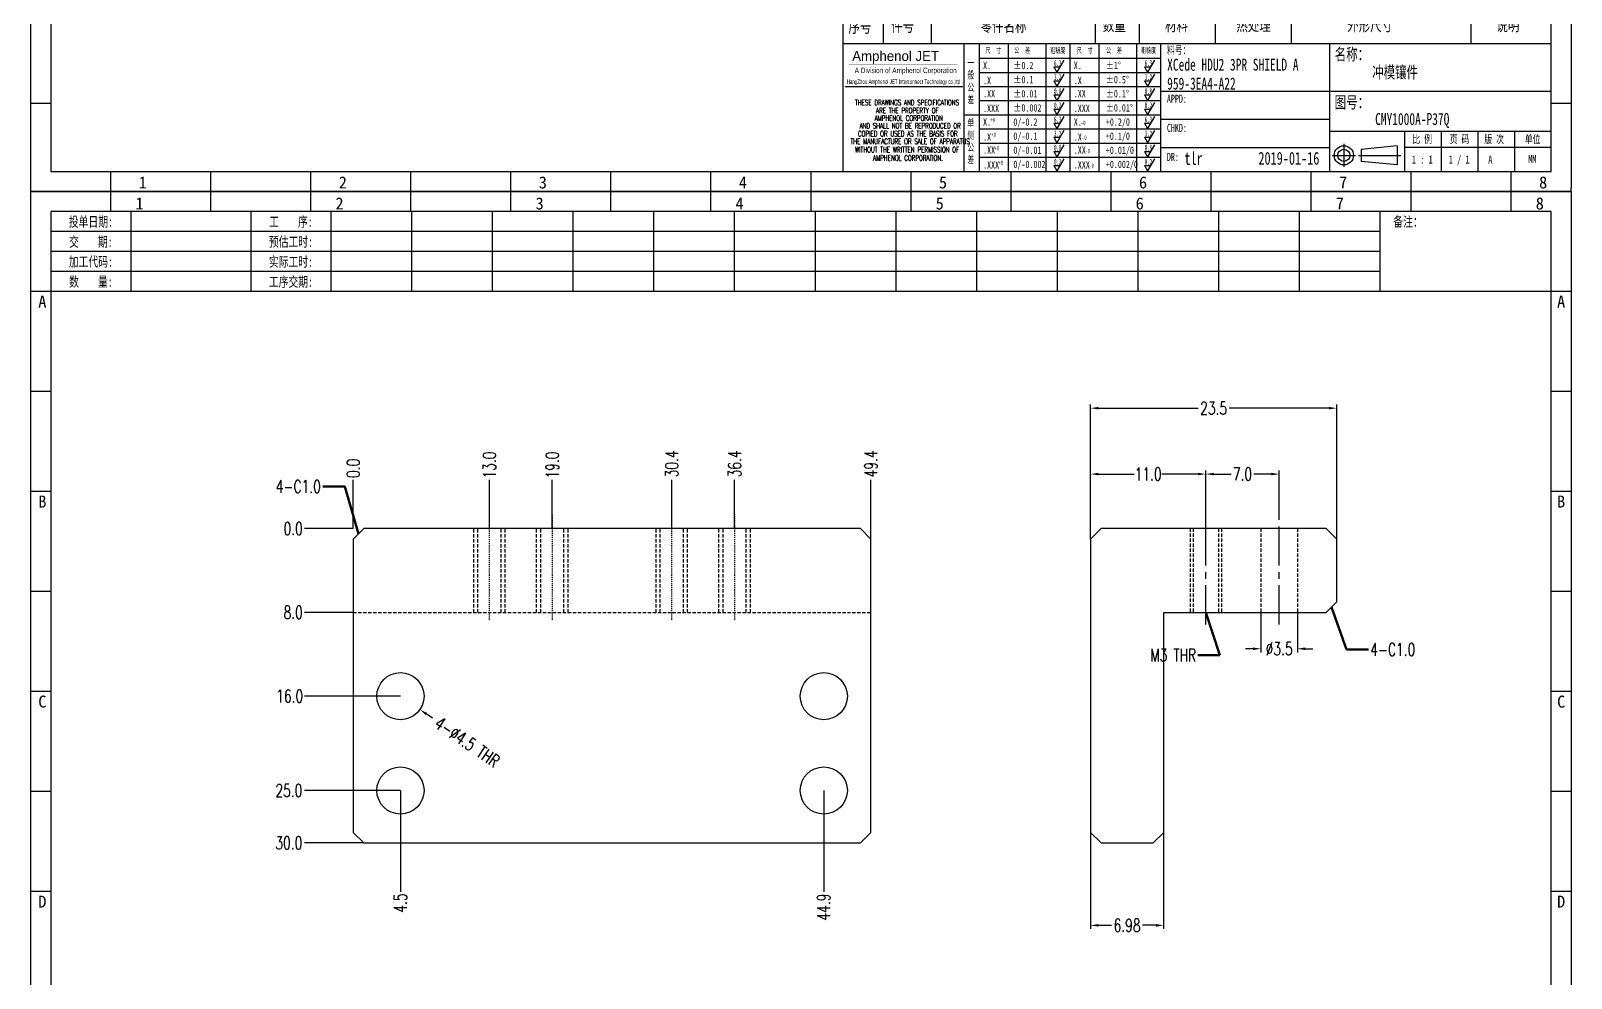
# Model space of a CAD drawing. Header units: millimetres. Extents: x -2852 to 5627, y -2271 to 1849.
# Drawn here: x -622.1 to -475.1, y -973.5 to -883.1 of the extents above; entities that cross this region are included whole.
import ezdxf
from ezdxf.enums import TextEntityAlignment as Align

# ---------------------------------------------------------------- set-up
doc = ezdxf.new("R2010")
doc.units = ezdxf.units.MM
doc.header["$PDSIZE"] = 3
doc.linetypes.add('CENTER2', pattern=[1.125, 0.75, -0.125, 0.125, -0.125])
doc.linetypes.add('DASHED2', pattern=[9.525, 6.35, -3.175])
for name, color, linetype in [('1', 7, 'Continuous'), ('11', 4, 'DASHED2'), ('41', 1, 'Continuous'), ('51', 1, 'CENTER2')]:
    doc.layers.add(name, color=color, linetype=linetype)
doc.styles.add('jet02', font='simplex.shx', dxfattribs={"width": 0.7})
doc.styles.get("Standard").update_dxf_attribs({"font": '仿宋_GB2312_0.ttf', "width": 0.7})
doc.styles.add('TEXTSTYLE_1', font='TRIUMB.TTF')
doc.styles.add('TEXTSTYLE_2', font='TRIUM.TTF')
doc.styles.add('tk', font='', dxfattribs={"width": 0.7})
doc.styles.add('tk 2', font='仿宋_GB2312_0.ttf', dxfattribs={"width": 0.65})
doc.styles.add('tk 4', font='simplex.shx', dxfattribs={"width": 0.65, "bigfont": 'bigfont.shx'})
doc.styles.get('tk').set_extended_font_data('NSimSun')
doc.dimstyles.new('jet02', dxfattribs={"dimtxt": 3.5, "dimasz": 2.1, "dimexe": 1, "dimexo": 0, "dimgap": 0.5, "dimtad": 0, "dimtoh": 1, "dimdec": 3, "dimzin": 9, "dimdsep": 46, "dimtxsty": 'jet02', "dimcen": 0, "dimclrt": 256, "dimazin": 2, "dimtfac": 1, "dimtdec": 3, "dimtofl": 0, "dimtmove": 0, "dimatfit": 1, "dimfxl": 0, "dimarcsym": 0})

# ---------------------------------------------------------------- blocks, each defined once
blk = doc.blocks.new('A3-N')
at = {"layer": '1', "color": 1}
for p, q in [((0, 0), (0, 296.73)), ((0, 296.73), (420, 296.73)), ((21.82, 291.27), (21.82, 296.73)), ((49.09, 291.27), (49.09, 296.73)), ((76.36, 291.27), (76.36, 296.73)), ((103.64, 291.27), (103.64, 296.73)), ((103.64, 291.27), (103.64, 296.73)), ((103.64, 291.27), (103.64, 296.73)), ((130.91, 291.27), (130.91, 296.73)), ((158.18, 291.27), (158.18, 296.73)), ((185.45, 291.27), (185.45, 296.73)), ((212.73, 291.27), (212.73, 296.73)), ((240, 291.27), (240, 296.73)), ((267.27, 291.27), (267.27, 296.73)), ((294.55, 291.27), (294.55, 296.73)), ((321.82, 291.27), (321.82, 296.73)), ((349.09, 291.27), (349.09, 296.73)), ((376.36, 291.27), (376.36, 296.73)), ((403.64, 291.27), (403.64, 296.73)), ((420, 296.73), (420, 1)), ((5.45, 269.45), (0, 269.45)), ((420, 269.45), (414.55, 269.45)), ((5.45, 242.18), (0, 242.18)), ((420, 242.18), (414.55, 242.18)), ((5.45, 214.91), (0, 214.91)), ((420, 214.91), (414.55, 214.91)), ((5.45, 187.64), (0, 187.64)), ((420, 187.64), (414.55, 187.64)), ((5.45, 160.36), (0, 160.36)), ((420, 160.36), (414.55, 160.36)), ((5.45, 133.09), (0, 133.09)), ((420, 133.09), (414.55, 133.09)), ((5.45, 105.82), (0, 105.82)), ((420, 105.82), (414.55, 105.82)), ((5.45, 78.55), (0, 78.55)), ((420, 78.55), (414.55, 78.55)), ((5.45, 51.27), (0, 51.27)), ((420, 51.27), (414.55, 51.27)), ((222.45, 49.09), (221.45, 49.09)), ((221.45, 49.09), (221.45, 40.36)), ((222.45, 49.09), (414.55, 49.09)), ((232.36, 49.09), (232.36, 40.36)), ((245.45, 49.09), (245.45, 40.36)), ((290.18, 49.09), (290.18, 40.36)), ((302.18, 49.09), (302.18, 40.36)), ((322.91, 49.09), (322.91, 40.36)), ((343.64, 49.09), (343.64, 40.36)), ((392.73, 40.36), (392.73, 49.09)), ((258.55, 40.36), (258.55, 5.44)), ((266.45, 40.36), (266.45, 5.44)), ((276.78, 40.36), (276.78, 5.45)), ((291.18, 40.36), (291.18, 5.45)), ((301.51, 40.37), (301.51, 5.46)), ((308.01, 40.36), (308.01, 5.45)), ((354.09, 40.36), (354.09, 5.45)), ((308.01, 32.39), (258.55, 32.39)), ((308.01, 28.54), (258.55, 28.54)), ((414.55, 27.27), (308.01, 27.27)), ((5.45, 24), (0, 24)), ((308.01, 24.69), (258.55, 24.69)), ((420, 24), (414.55, 24)), ((308.01, 16.99), (258.55, 16.99)), ((354.09, 19.63), (308.01, 19.63)), ((308.01, 13.14), (258.55, 13.14)), ((414.55, 16.36), (354.09, 16.36)), ((374.55, 16.36), (374.55, 5.45)), ((384.55, 16.36), (384.55, 5.45)), ((394.55, 16.36), (394.55, 5.45)), ((404.55, 16.36), (404.55, 5.45)), ((308.01, 9.29), (258.55, 9.29)), ((308.01, 11.99), (354.09, 11.99)), ((372.51, 12.49), (362.69, 11.5)), ((362.69, 11.5), (362.69, 8.23)), ((372.51, 12.49), (372.51, 7.25)), ((414.55, 12), (374.55, 12)), ((21.82, 0), (21.82, 5.45)), ((49.09, 0), (49.09, 5.45)), ((76.36, 0), (76.36, 5.45)), ((103.64, 0), (103.64, 5.45)), ((130.91, 0), (130.91, 5.45)), ((158.18, 0), (158.18, 5.45)), ((185.45, 0), (185.45, 5.45)), ((212.73, 0), (212.73, 5.45)), ((240, 0), (240, 5.45)), ((267.27, 0), (267.27, 5.45)), ((294.55, 0), (294.55, 5.45)), ((321.82, 0), (321.82, 5.45)), ((349.09, 0), (349.09, 5.45)), ((372.51, 7.25), (362.69, 8.23)), ((376.36, 0), (376.36, 5.45)), ((403.64, 0), (403.64, 5.45)), ((1, 0), (0, 0)), ((420, 0), (1, 0)), ((420, 0), (420, 1))]:
    blk.add_line(p, q, dxfattribs=at)
at = {"layer": '1'}
for p, q in [((414.55, 278.18), (414.55, 284.73)), ((221.45, 40.36), (221.45, 5.45)), ((221.45, 40.36), (414.55, 40.36)), ((221.45, 40.36), (414.55, 40.36)), ((254.41, 40.36), (254.41, 5.45)), ((283.28, 40.36), (283.28, 5.45)), ((308.01, 36.24), (258.55, 36.24)), ((222.08, 28.67), (254.12, 28.67)), ((308.01, 20.84), (254.41, 20.84))]:
    blk.add_line(p, q, dxfattribs=at)
at = {"layer": '1', "color": 1, "ltscale": 0.05}
for p, q in [((278.93, 34.04), (279.79, 32.56)), ((278.93, 34.04), (280.65, 34.04)), ((281.68, 35.84), (279.79, 32.56)), ((303.66, 34.05), (304.52, 32.56)), ((303.66, 34.05), (305.38, 34.05)), ((306.41, 35.84), (304.52, 32.56)), ((278.93, 30.19), (279.79, 28.71)), ((278.93, 30.19), (280.65, 30.19)), ((281.68, 31.99), (279.79, 28.71)), ((303.66, 30.2), (305.38, 30.2)), ((303.66, 30.2), (304.52, 28.71)), ((306.41, 31.99), (304.52, 28.71)), ((278.93, 26.34), (279.79, 24.86)), ((278.93, 26.34), (280.65, 26.34)), ((281.68, 28.14), (279.79, 24.86)), ((303.66, 26.35), (304.52, 24.86)), ((303.66, 26.35), (305.38, 26.35)), ((306.41, 28.14), (304.52, 24.86)), ((278.93, 22.49), (280.65, 22.49)), ((278.93, 22.49), (279.79, 21.01)), ((281.68, 24.29), (279.79, 21.01)), ((303.66, 22.5), (305.38, 22.5)), ((303.66, 22.5), (304.52, 21.01)), ((306.41, 24.29), (304.52, 21.01)), ((278.93, 18.66), (279.79, 17.17)), ((278.93, 18.66), (280.65, 18.66)), ((281.68, 20.45), (279.79, 17.17)), ((303.66, 18.66), (304.52, 17.18)), ((303.66, 18.66), (305.38, 18.66)), ((306.41, 20.46), (304.52, 17.18)), ((278.93, 14.81), (280.65, 14.81)), ((278.93, 14.81), (279.79, 13.32)), ((281.68, 16.6), (279.79, 13.32)), ((281.68, 12.75), (279.79, 9.47)), ((303.66, 14.81), (305.38, 14.81)), ((303.66, 14.81), (304.52, 13.33)), ((306.41, 16.61), (304.52, 13.33)), ((306.41, 12.76), (304.52, 9.48)), ((278.93, 10.96), (279.79, 9.47)), ((278.93, 10.96), (280.65, 10.96)), ((281.68, 8.9), (279.79, 5.62)), ((303.66, 10.96), (304.52, 9.48)), ((303.66, 10.96), (305.38, 10.96)), ((306.41, 8.91), (304.52, 5.63)), ((278.93, 7.11), (279.79, 5.62)), ((278.93, 7.11), (280.65, 7.11)), ((303.66, 7.11), (305.38, 7.11)), ((303.66, 7.11), (304.52, 5.63))]:
    blk.add_line(p, q, dxfattribs=at)
at = {"layer": '1', "color": 1, "ltscale": 0.1}
for p, q in [((358.01, 13.02), (358.01, 6.71)), ((354.86, 9.87), (361.17, 9.87)), ((362.03, 9.87), (373.54, 9.87))]:
    blk.add_line(p, q, dxfattribs=at)
at = {"layer": '1'}
blk.add_lwpolyline([(221.45, 5.45), (414.55, 5.45), (414.55, 291.27), (5.45, 291.27), (5.45, 5.45), (414.55, 5.45)], dxfattribs=at)
at = {"layer": '1', "color": 7, "linetype": 'Continuous', "const_width": 0.123}
blk.add_lwpolyline([(223.11, 34.74), (252.6, 34.76)], dxfattribs=at)
at = {"layer": '1', "color": 1}
for radius in [2.62, 1.64]:
    blk.add_circle((358.01, 9.87), radius, dxfattribs=at)
at = {"layer": '41'}
for p, q in [((27.27, 291.27), (27.27, 269.45)), ((60, 291.27), (60, 269.45)), ((81.82, 291.27), (81.82, 269.45)), ((103.82, 291.27), (103.82, 269.45)), ((125.82, 291.27), (125.82, 269.45)), ((147.82, 291.27), (147.82, 269.45)), ((169.82, 291.27), (169.82, 269.45)), ((191.82, 291.27), (191.82, 269.45)), ((213.82, 291.27), (213.82, 269.45)), ((235.82, 291.27), (235.82, 269.45)), ((257.82, 291.27), (257.82, 269.45)), ((279.82, 291.27), (279.82, 269.45)), ((301.82, 291.27), (301.82, 269.45)), ((323.82, 291.27), (323.82, 269.45)), ((345.82, 291.27), (345.82, 269.45)), ((367.82, 291.27), (367.82, 269.45)), ((367.82, 285.82), (5.45, 285.82)), ((367.82, 280.36), (5.45, 280.36)), ((367.82, 274.91), (5.45, 274.91)), ((414.55, 269.45), (5.45, 269.45))]:
    blk.add_line(p, q, dxfattribs=at)
at = {"layer": '1', "color": 1}
for s, p in [('1', (29.64, 295.11)), ('2', (84.18, 295.11)), ('3', (138.73, 295.11)), ('4', (193.27, 295.11)), ('5', (247.82, 295.11)), ('6', (302.36, 295.11)), ('7', (356.91, 295.11)), ('8', (411.45, 295.11)), ('1', (30.53, 4.11)), ('2', (85.08, 4.11)), ('3', (139.62, 4.11)), ('4', (194.17, 4.11)), ('5', (248.72, 4.11)), ('6', (303.26, 4.11)), ('7', (357.81, 4.11)), ('8', (412.35, 4.11))]:
    blk.add_text(s, height=3.27, dxfattribs=at).set_placement(p, align=Align.TOP_CENTER)
at = {"layer": '1', "style": 'tk', "width": 0.7}
for s, p in [('投单日期:', (16.36, 288.55)), ('工    序:', (70.91, 288.55)), ('备注：', (375.51, 288.55)), ('交    期:', (16.36, 283.09)), ('预估工时:', (70.91, 283.09)), ('加工代码:', (16.36, 277.64)), ('实际工时:', (70.91, 277.64)), ('数    量:', (16.36, 272.18)), ('工序交期:', (70.91, 272.18))]:
    blk.add_text(s, height=2.727, dxfattribs=at).set_placement(p, align=Align.MIDDLE)
at = {"layer": '1', "color": 1}
for s, p in [('A', (2.04, 268.36)), ('B', (2.04, 213.82)), ('C', (2.04, 159.27)), ('D', (2.04, 104.73)), ('E', (2.04, 50.18))]:
    blk.add_text(s, height=3.27, dxfattribs=at).set_placement(p, align=Align.TOP_LEFT)
for s, p in [('A', (418.37, 268.36)), ('B', (418.37, 213.82)), ('C', (418.37, 159.27)), ('D', (418.37, 104.73)), ('E', (418.37, 50.18))]:
    blk.add_text(s, height=3.27, dxfattribs=at).set_placement(p, align=Align.TOP_RIGHT)
at = {"layer": '1', "color": 1, "style": 'tk 2', "width": 0.7}
for s, height, p in [('序号', 3.273, (222.96, 43.34)), ('件号', 3.273, (234.62, 43.61)), ('零件名称', 3.273, (258.97, 43.61)), ('数量', 3.273, (292.3, 43.78)), ('材料', 3.273, (309.27, 43.78)), ('热处理', 3.273, (328.71, 43.78)), ('外形尺寸', 3.273, (358.94, 43.78)), ('说明', 3.273, (399.61, 43.78)), ('料号：', 2.182, (309.77, 37.46)), ('名称：', 3.273, (355.52, 35.79)), ('图号：', 3.273, (355.52, 22.7)), ('比 例', 2.182, (376.69, 13.18)), ('页 码', 2.182, (386.85, 13.18)), ('版 次', 2.182, (396.31, 13.18)), ('单位', 2.182, (407.35, 13.18))]:
    blk.add_text(s, height=height, dxfattribs=at).set_placement(p)
at = {"layer": '1', "color": 7, "linetype": 'Continuous', "style": 'TEXTSTYLE_1'}
blk.add_text('Amphenol JET', height=2.7, dxfattribs=at).set_placement((223.96, 35.61))
at = {"layer": '1', "color": 7, "linetype": 'Continuous'}
for s, height, style, width, p in [('A Division of Amphenol Corporation', 1.5, 'TEXTSTYLE_2', 0.7, (224.64, 32.29)), ('HangZhou Amphenol JET Interconnect Technology co.,ltd ', 1.2, 'TEXTSTYLE_2', 0.6, (222.47, 29.36)), ('THESE DRAWINGS AND SPECIFICATIONS', 1.5, 'tk 4', 0.6, (224.73, 23.52)), ('ARE THE PROPERTY OF', 1.5, 'tk 4', 0.6, (230.45, 21.35)), ('AND SHALL NOT BE REPRODUCED OR', 1.5, 'tk 4', 0.6, (225.95, 17.17)), ('AMPHENOL CORPORATION', 1.5, 'tk 4', 0.6, (230.04, 19.27)), ('THE MANUFACTURE OR SALE OF APPARATUS', 1.5, 'tk 4', 0.6, (223.5, 12.92)), ('COPIED OR USED AS THE BASIS FOR', 1.5, 'tk 4', 0.6, (225.54, 15.02)), ('WITHOUT THE WRITTEN PERMISSION OF', 1.5, 'tk 4', 0.6, (224.73, 10.67)), ('AMPHENOL CORPORATION.', 1.5, 'tk 4', 0.6, (229.63, 8.4))]:
    blk.add_text(s, height=height, dxfattribs=dict(at, style=style, width=width)).set_placement(p)
at = {"layer": '1', "color": 1, "style": 'tk 2', "width": 0.7}
for s, p in [('X.', (259.64, 34.37)), ('%%P0.2', (267.9, 34.37)), ('X.', (284.37, 34.37)), ('%%P1%%D', (293.12, 34.37)), ('.X', (259.64, 30.28)), ('%%P0.1', (267.9, 30.52)), ('.X', (284.37, 30.28)), ('%%P0.5%%D', (293.12, 30.52)), ('.XX', (259.64, 26.71)), ('%%P0.01', (267.9, 26.67)), ('.XX', (284.37, 26.71)), ('%%P0.1%%D', (293.12, 26.67)), ('.XXX', (259.64, 22.68)), ('%%P0.002', (267.9, 22.82)), ('.XXX', (284.37, 22.68)), ('%%P0.01%%D', (293.12, 22.82)), ('X.', (259.64, 18.97)), ('0/-0.2', (267.9, 18.97)), ('X.', (284.37, 18.97)), ('+0.2/0', (293.12, 18.97)), ('.X', (259.64, 14.88)), ('0/-0.1', (267.9, 15.12)), ('.X', (284.37, 14.88)), ('+0.1/0', (293.12, 15.12)), ('.XX', (259.64, 11.31)), ('0/-0.01', (267.9, 11.27)), ('0/-0.002', (267.9, 7.42)), ('.XX', (284.37, 11.31)), ('+0.01/0', (293.12, 11.27)), ('+0.002/0', (293.12, 7.42)), ('.XXX', (259.64, 7.28)), ('.XXX', (284.37, 7.28))]:
    blk.add_text(s, height=2, dxfattribs=at).set_placement(p, align=Align.MIDDLE_LEFT)
at = {"layer": '1', "color": 1, "ltscale": 0.05, "style": 'tk 2', "width": 0.5}
for s, p in [('6.3', (279.01, 34.26)), ('6.3', (303.74, 34.27)), ('3.2', (279.01, 30.41)), ('3.2', (303.74, 30.42)), ('0.8', (279.01, 26.56)), ('0.8', (303.74, 26.57)), ('0.2', (279.01, 22.71)), ('0.2', (303.74, 22.72)), ('6.3', (279.01, 18.87)), ('6.3', (303.74, 18.88)), ('3.2', (279.01, 15.02)), ('0.8', (279.01, 11.17)), ('3.2', (303.74, 15.03)), ('0.8', (303.74, 11.18)), ('0.2', (279.01, 7.32)), ('0.2', (303.74, 7.33))]:
    blk.add_text(s, height=1.6, dxfattribs=at).set_placement(p)
at = {"layer": '1', "style": 'tk 2', "width": 0.7}
for s, p in [('APPD:', (309.77, 24.21)), ('CHKD:', (309.77, 16.27)), ('DR:', (309.77, 8.35))]:
    blk.add_text(s, height=2.182, dxfattribs=at).set_placement(p)
at = {"layer": '1', "color": 7, "style": 'tk 2', "width": 0.7}
blk.add_text('MM', height=2.182, dxfattribs=at).set_placement((408.31, 7.75))
at = {"layer": '1', "color": 1, "ltscale": 0.05, "char_height": 1.5, "width": 6.3627, "attachment_point": 1, "style": 'tk 2'}
for s, insert in [('尺  寸', (260.31, 39.25)), ('公  差', (268.17, 39.25)), ('粗糙度', (277.98, 39.25)), ('尺  寸', (285.2, 39.25)), ('公  差', (293.18, 39.25)), ('粗糙度', (302.71, 39.26))]:
    blk.add_mtext(s, dxfattribs=dict(at, insert=insert))
at = {"layer": '1', "ltscale": 0.05, "char_height": 2, "width": 2.5195, "attachment_point": 1, "style": 'tk 2'}
for s, insert in [('一般公差', (255.39, 36.11)), ('单侧公差', (255.39, 19.71))]:
    blk.add_mtext(s, dxfattribs=dict(at, insert=insert))
at = {"layer": '1', "color": 1, "ltscale": 0.05, "char_height": 1.2, "width": 5.1396, "attachment_point": 1, "line_spacing_factor": 0.8, "style": 'tk 2'}
for s, insert in [('+0', (261.58, 20.13)), ('-0', (286.31, 19.33)), ('+0', (261.88, 16.09)), ('-0', (286.61, 15.29)), ('+0', (262.79, 12.45)), ('+0', (263.87, 8.44)), ('-0', (287.51, 11.65)), ('-0', (288.59, 7.64))]:
    blk.add_mtext(s, dxfattribs=dict(at, insert=insert))
at = {"layer": '1', "style": 'tk 2', "width": 0.7}
for tag, p in [('PATR-NO1', (309.84, 32.96)), ('TITLE', (365.74, 30.9)), ('PATR-NO2', (309.84, 27.81)), ('DWG-NO:', (366.54, 18.14))]:
    blk.add_attdef(tag, p, '', height=3.27, dxfattribs=at)
at = {"layer": '1', "color": 1, "style": 'tk 2', "width": 0.7}
for tag, p in [('DRAW', (314.55, 7.27)), ('DATE', (334.72, 7.32))]:
    blk.add_attdef(tag, p, '', height=3.49, dxfattribs=at)
at = {"layer": '1', "style": 'tk 2', "width": 0.7}
for tag, p in [('SCALE', (376.55, 8.73)), ('SHEET', (386.6, 8.72)), ('REV', (397.38, 8.73))]:
    blk.add_attdef(tag, text='', height=2.18, dxfattribs=at).set_placement(p, align=Align.MIDDLE_LEFT)
blk = doc.blocks.new('*D2964')
at = {"layer": '41', "ltscale": 0.05}
blk.add_line((323.84, -3383), (319.18, -3383), dxfattribs=at)
at = {"layer": 'Defpoints', "color": 0, "ltscale": 0.05}
for p in [(319.18, -3383), (323.84, -3383), (323.84, -3383)]:
    blk.add_point(p, dxfattribs=at)
at = {"layer": '41', "ltscale": 0.05, "insert": (318.11, -3383), "char_height": 1.225, "attachment_point": 5, "style": 'jet02'}
blk.add_mtext('0.0', dxfattribs=at)
blk = doc.blocks.new('*D2965')
at = {"layer": '41', "ltscale": 0.05}
blk.add_line((324.84, -3413), (319.18, -3413), dxfattribs=at)
at = {"layer": 'Defpoints', "color": 0, "ltscale": 0.05}
for p in [(323.84, -3383), (319.18, -3413), (324.84, -3413)]:
    blk.add_point(p, dxfattribs=at)
at = {"layer": '41', "ltscale": 0.05, "insert": (317.7, -3413), "char_height": 1.225, "attachment_point": 5, "style": 'jet02'}
blk.add_mtext('30.0', dxfattribs=at)
blk = doc.blocks.new('*D2966')
at = {"layer": '41', "ltscale": 0.05}
blk.add_line((328.34, -3408), (319.18, -3408), dxfattribs=at)
at = {"layer": 'Defpoints', "color": 0, "ltscale": 0.05}
for p in [(323.84, -3383), (319.18, -3408), (328.34, -3408)]:
    blk.add_point(p, dxfattribs=at)
at = {"layer": '41', "ltscale": 0.05, "insert": (317.7, -3408), "char_height": 1.225, "attachment_point": 5, "style": 'jet02'}
blk.add_mtext('25.0', dxfattribs=at)
blk = doc.blocks.new('*D2967')
at = {"layer": '41', "ltscale": 0.05}
blk.add_line((328.34, -3399), (319.18, -3399), dxfattribs=at)
at = {"layer": 'Defpoints', "color": 0, "ltscale": 0.05}
for p in [(323.84, -3383), (319.18, -3399), (328.34, -3399)]:
    blk.add_point(p, dxfattribs=at)
at = {"layer": '41', "ltscale": 0.05, "insert": (317.78, -3399), "char_height": 1.225, "attachment_point": 5, "style": 'jet02'}
blk.add_mtext('16.0', dxfattribs=at)
blk = doc.blocks.new('*D2968')
at = {"layer": '41', "ltscale": 0.05}
blk.add_line((323.84, -3391), (319.18, -3391), dxfattribs=at)
at = {"layer": 'Defpoints', "color": 0, "ltscale": 0.05}
for p in [(323.84, -3383), (319.18, -3391), (323.84, -3391)]:
    blk.add_point(p, dxfattribs=at)
at = {"layer": '41', "ltscale": 0.05, "insert": (318.11, -3391), "char_height": 1.225, "attachment_point": 5, "style": 'jet02'}
blk.add_mtext('8.0', dxfattribs=at)
blk = doc.blocks.new('*D2969')
at = {"layer": '41', "ltscale": 0.05}
blk.add_line((323.84, -3383), (323.84, -3378.34), dxfattribs=at)
at = {"layer": 'Defpoints', "color": 0, "ltscale": 0.05}
for p in [(323.84, -3378.34), (323.84, -3383), (323.84, -3383)]:
    blk.add_point(p, dxfattribs=at)
at = {"layer": '41', "ltscale": 0.05, "insert": (323.84, -3377.26), "char_height": 1.225, "attachment_point": 5, "rotation": 90, "style": 'jet02'}
blk.add_mtext('0.0', dxfattribs=at)
blk = doc.blocks.new('*D2970')
at = {"layer": '41', "ltscale": 0.05}
blk.add_line((373.24, -3384), (373.24, -3378.34), dxfattribs=at)
at = {"layer": 'Defpoints', "color": 0, "ltscale": 0.05}
for p in [(373.24, -3378.34), (323.84, -3383), (373.24, -3384)]:
    blk.add_point(p, dxfattribs=at)
at = {"layer": '41', "ltscale": 0.05, "insert": (373.24, -3376.83), "char_height": 1.225, "attachment_point": 5, "rotation": 90, "style": 'jet02'}
blk.add_mtext('49.4', dxfattribs=at)
blk = doc.blocks.new('*D2971')
at = {"layer": '41', "ltscale": 0.05}
blk.add_line((328.34, -3408), (328.34, -3417.66), dxfattribs=at)
at = {"layer": 'Defpoints', "color": 0, "ltscale": 0.05}
for p in [(323.84, -3383), (328.34, -3408), (328.34, -3417.66)]:
    blk.add_point(p, dxfattribs=at)
at = {"layer": '41', "ltscale": 0.05, "insert": (328.34, -3418.74), "char_height": 1.225, "attachment_point": 5, "rotation": 90, "style": 'jet02'}
blk.add_mtext('4.5', dxfattribs=at)
blk = doc.blocks.new('*D2972')
at = {"layer": '41', "ltscale": 0.05}
blk.add_line((368.74, -3408), (368.74, -3417.66), dxfattribs=at)
at = {"layer": 'Defpoints', "color": 0, "ltscale": 0.05}
for p in [(323.84, -3383), (368.74, -3408), (368.74, -3417.66)]:
    blk.add_point(p, dxfattribs=at)
at = {"layer": '41', "ltscale": 0.05, "insert": (368.74, -3419.13), "char_height": 1.225, "attachment_point": 5, "rotation": 90, "style": 'jet02'}
blk.add_mtext('44.9', dxfattribs=at)
blk = doc.blocks.new('*D2973')
at = {"layer": '41', "ltscale": 0.05}
blk.add_line((331.41, -3401.11), (330.81, -3400.69), dxfattribs=at)
blk.add_solid([(330.87, -3400.59), (330.74, -3400.79), (330.2, -3400.27)], dxfattribs=at)
at = {"layer": 'Defpoints', "color": 0, "ltscale": 0.05}
for p in [(326.49, -3397.73), (330.2, -3400.27)]:
    blk.add_point(p, dxfattribs=at)
at = {"layer": '41', "ltscale": 0.05, "insert": (334.72, -3403.38), "char_height": 1.225, "attachment_point": 5, "rotation": 325.5394, "style": 'jet02'}
blk.add_mtext('4-∅4.5{\\C1; THR}', dxfattribs=at)
blk = doc.blocks.new('*D2974')
at = {"layer": '41', "ltscale": 0.05}
blk.add_line((336.84, -3383), (336.84, -3378.34), dxfattribs=at)
at = {"layer": 'Defpoints', "color": 0, "ltscale": 0.05}
for p in [(336.84, -3378.34), (323.84, -3383), (336.84, -3383)]:
    blk.add_point(p, dxfattribs=at)
at = {"layer": '41', "ltscale": 0.05, "insert": (336.84, -3376.94), "char_height": 1.225, "attachment_point": 5, "rotation": 90, "style": 'jet02'}
blk.add_mtext('13.0', dxfattribs=at)
blk = doc.blocks.new('*D2975')
at = {"layer": '41', "ltscale": 0.05}
blk.add_line((342.84, -3383), (342.84, -3378.34), dxfattribs=at)
at = {"layer": 'Defpoints', "color": 0, "ltscale": 0.05}
for p in [(342.84, -3378.34), (323.84, -3383), (342.84, -3383)]:
    blk.add_point(p, dxfattribs=at)
at = {"layer": '41', "ltscale": 0.05, "insert": (342.84, -3376.94), "char_height": 1.225, "attachment_point": 5, "rotation": 90, "style": 'jet02'}
blk.add_mtext('19.0', dxfattribs=at)
blk = doc.blocks.new('*D2976')
at = {"layer": '41', "ltscale": 0.05}
blk.add_line((354.24, -3383), (354.24, -3378.34), dxfattribs=at)
at = {"layer": 'Defpoints', "color": 0, "ltscale": 0.05}
for p in [(354.24, -3378.34), (323.84, -3383), (354.24, -3383)]:
    blk.add_point(p, dxfattribs=at)
at = {"layer": '41', "ltscale": 0.05, "insert": (354.24, -3376.83), "char_height": 1.225, "attachment_point": 5, "rotation": 90, "style": 'jet02'}
blk.add_mtext('30.4', dxfattribs=at)
blk = doc.blocks.new('*D2977')
at = {"layer": '41', "ltscale": 0.05}
blk.add_line((360.24, -3383), (360.24, -3378.34), dxfattribs=at)
at = {"layer": 'Defpoints', "color": 0, "ltscale": 0.05}
for p in [(360.24, -3378.34), (323.84, -3383), (360.24, -3383)]:
    blk.add_point(p, dxfattribs=at)
at = {"layer": '41', "ltscale": 0.05, "insert": (360.24, -3376.83), "char_height": 1.225, "attachment_point": 5, "rotation": 90, "style": 'jet02'}
blk.add_mtext('36.4', dxfattribs=at)
blk = doc.blocks.new('*D2978')
at = {"layer": '41', "ltscale": 0.05}
for p, q in [((394.2, -3384), (394.2, -3371.16)), ((394.94, -3371.51), (404.47, -3371.51)), ((416.97, -3371.51), (407.43, -3371.51)), ((417.7, -3384), (417.7, -3371.16))]:
    blk.add_line(p, q, dxfattribs=at)
for points in [[(394.94, -3371.39), (394.94, -3371.63), (394.2, -3371.51)], [(416.97, -3371.39), (416.97, -3371.63), (417.7, -3371.51)]]:
    blk.add_solid(points, dxfattribs=at)
at = {"layer": 'Defpoints', "color": 0, "ltscale": 0.05}
for p in [(417.7, -3371.51), (394.2, -3384), (417.7, -3384)]:
    blk.add_point(p, dxfattribs=at)
at = {"layer": '41', "ltscale": 0.05, "insert": (405.95, -3371.51), "char_height": 1.225, "attachment_point": 5, "style": 'jet02'}
blk.add_mtext('23.5', dxfattribs=at)
blk = doc.blocks.new('*D2979')
at = {"layer": '41', "ltscale": 0.05}
for p, q in [((394.2, -3384), (394.2, -3377.45)), ((394.94, -3377.8), (398.38, -3377.8)), ((404.47, -3377.8), (401.02, -3377.8)), ((405.2, -3383), (405.2, -3377.45))]:
    blk.add_line(p, q, dxfattribs=at)
for points in [[(394.94, -3377.68), (394.94, -3377.92), (394.2, -3377.8)], [(404.47, -3377.68), (404.47, -3377.92), (405.2, -3377.8)]]:
    blk.add_solid(points, dxfattribs=at)
at = {"layer": 'Defpoints', "color": 0, "ltscale": 0.05}
for p in [(394.2, -3377.8), (405.2, -3383), (394.2, -3384)]:
    blk.add_point(p, dxfattribs=at)
at = {"layer": '41', "ltscale": 0.05, "insert": (399.7, -3377.8), "char_height": 1.225, "attachment_point": 5, "style": 'jet02'}
blk.add_mtext('11.0', dxfattribs=at)
blk = doc.blocks.new('*D2980')
at = {"layer": '41', "ltscale": 0.05}
for p, q in [((405.2, -3383), (405.2, -3377.45)), ((405.94, -3377.8), (407.63, -3377.8)), ((411.47, -3377.8), (409.77, -3377.8)), ((412.2, -3381.63), (412.2, -3377.45))]:
    blk.add_line(p, q, dxfattribs=at)
for points in [[(405.94, -3377.68), (405.94, -3377.92), (405.2, -3377.8)], [(411.47, -3377.68), (411.47, -3377.92), (412.2, -3377.8)]]:
    blk.add_solid(points, dxfattribs=at)
at = {"layer": 'Defpoints', "color": 0, "ltscale": 0.05}
for p in [(412.2, -3377.8), (412.2, -3381.63), (405.2, -3383)]:
    blk.add_point(p, dxfattribs=at)
at = {"layer": '41', "ltscale": 0.05, "insert": (408.7, -3377.8), "char_height": 1.225, "attachment_point": 5, "style": 'jet02'}
blk.add_mtext('7.0', dxfattribs=at)
blk = doc.blocks.new('*D2981')
at = {"layer": '41', "ltscale": 0.05}
for p, q in [((394.2, -3412), (394.2, -3421.22)), ((401.18, -3412), (401.18, -3421.22)), ((394.94, -3420.87), (396.21, -3420.87)), ((400.45, -3420.87), (399.17, -3420.87))]:
    blk.add_line(p, q, dxfattribs=at)
for points in [[(394.94, -3420.75), (394.94, -3421), (394.2, -3420.87)], [(400.45, -3420.75), (400.45, -3421), (401.18, -3420.87)]]:
    blk.add_solid(points, dxfattribs=at)
at = {"layer": 'Defpoints', "color": 0, "ltscale": 0.05}
for p in [(394.2, -3412), (401.18, -3412), (394.2, -3420.87)]:
    blk.add_point(p, dxfattribs=at)
at = {"layer": '41', "ltscale": 0.05, "insert": (397.69, -3420.87), "char_height": 1.225, "attachment_point": 5, "style": 'jet02'}
blk.add_mtext('6.98', dxfattribs=at)
blk = doc.blocks.new('*D2982')
at = {"layer": '41', "ltscale": 0.05}
for p, q in [((410.45, -3391), (410.45, -3394.82)), ((413.95, -3391), (413.95, -3394.82)), ((409.72, -3394.47), (408.98, -3394.47)), ((414.69, -3394.47), (415.42, -3394.47))]:
    blk.add_line(p, q, dxfattribs=at)
for points in [[(409.72, -3394.35), (409.72, -3394.6), (410.45, -3394.47)], [(414.69, -3394.35), (414.69, -3394.6), (413.95, -3394.47)]]:
    blk.add_solid(points, dxfattribs=at)
at = {"layer": 'Defpoints', "color": 0, "ltscale": 0.05}
for p in [(410.45, -3391), (413.95, -3391), (413.95, -3394.47)]:
    blk.add_point(p, dxfattribs=at)
at = {"layer": '41', "ltscale": 0.05, "insert": (412.2, -3394.47), "char_height": 1.225, "attachment_point": 5, "style": 'jet02'}
blk.add_mtext('%%c3.5', dxfattribs=at)

msp = doc.modelspace()

# ---------------------------------------------------------------- linework, layer by layer
at = {"layer": '1', "ltscale": 0.05}
for points in [[(-590.3637, -930.5709), (-591.3637, -931.5709), (-591.3637, -959.5709), (-590.3637, -960.5709), (-542.9637, -960.5709), (-541.9637, -959.5709), (-541.9637, -931.5709), (-542.9637, -930.5709)], [(-497.5061, -937.5709), (-497.5061, -931.5709), (-498.5061, -930.5709), (-520.0061, -930.5709), (-521.0061, -931.5709), (-521.0061, -959.5709), (-520.0061, -960.5709), (-515.0261, -960.5709), (-514.0261, -959.5709), (-514.0261, -938.5709), (-498.5061, -938.5709)]]:
    msp.add_lwpolyline(points, close=True, dxfattribs=at)
for centre in [(-586.8637, -946.5709), (-546.4637, -946.5709), (-586.8637, -955.5709), (-546.4637, -955.5709)]:
    msp.add_circle(centre, 2.25, dxfattribs=at)
at = {"layer": '11', "color": 3, "ltscale": 0.05}
for p, q in [((-579.8637, -938.5709), (-579.8637, -930.5709)), ((-576.8637, -938.5709), (-576.8637, -930.5709)), ((-573.8637, -938.5709), (-573.8637, -930.5709)), ((-570.8637, -938.5709), (-570.8637, -930.5709)), ((-562.4637, -938.5709), (-562.4637, -930.5709)), ((-559.4637, -938.5709), (-559.4637, -930.5709)), ((-556.4637, -938.5709), (-556.4637, -930.5709)), ((-553.4637, -938.5709), (-553.4637, -930.5709))]:
    msp.add_line(p, q, dxfattribs=at)
at = {"layer": '11', "ltscale": 0.05}
for p, q in [((-579.4637, -938.5709), (-579.4637, -930.5709)), ((-577.2637, -938.5709), (-577.2637, -930.5709)), ((-573.4637, -938.5709), (-573.4637, -930.5709)), ((-571.2637, -938.5709), (-571.2637, -930.5709)), ((-562.0637, -938.5709), (-562.0637, -930.5709)), ((-559.8637, -938.5709), (-559.8637, -930.5709)), ((-556.0637, -938.5709), (-556.0637, -930.5709)), ((-553.8637, -938.5709), (-553.8637, -930.5709)), ((-591.3637, -938.5709), (-541.9637, -938.5709))]:
    msp.add_line(p, q, dxfattribs=at)
for points in [[(-511.5061, -930.5709), (-511.5061, -938.5709)], [(-511.2061, -930.5709), (-511.2061, -938.5709)], [(-508.8061, -930.5709), (-508.8061, -938.5709)], [(-508.5061, -930.5709), (-508.5061, -938.5709)], [(-504.7561, -930.5709), (-504.7561, -938.5709)], [(-501.2561, -930.5709), (-501.2561, -938.5709)]]:
    msp.add_lwpolyline(points, dxfattribs=at)
at = {"layer": '51', "ltscale": 0.05}
for p, q in [((-578.3637, -939.2709), (-578.3637, -929.2353)), ((-572.3637, -939.2709), (-572.3637, -929.2353)), ((-560.9637, -939.2709), (-560.9637, -929.2353)), ((-554.9637, -939.2709), (-554.9637, -929.2353))]:
    msp.add_line(p, q, dxfattribs=at)
at = {"layer": '51', "ltscale": 5}
for points in [[(-510.0061, -939.7339), (-510.0061, -929.1985)], [(-503.0061, -939.7339), (-503.0061, -929.1985)]]:
    msp.add_lwpolyline(points, dxfattribs=at)

# ---------------------------------------------------------------- block references
at = {"layer": '1', "ltscale": 0.05, "xscale": 0.3500000000000227, "yscale": 0.3500000000000227, "zscale": 0.3500000000000227}
for p, values in [((-622.1366, -898.4035), {'DWG-NO:': 'CMY1000A-P37Q', 'TITLE': '冲模镶件', 'REV': 'A', 'SHEET': '1 / 1', 'DRAW': 'tlr', 'DATE': '2019-01-16', 'PATR-NO1': 'XCede HDU2 3PR SHIELD A', 'PATR-NO2': '959-3EA4-A22', 'SCALE': '1 : 1'}), ((-622.1366, -1002.2581), {'DWG-NO:': 'CMY1000A-P37R', 'TITLE': '冲模镶件', 'REV': 'A', 'SHEET': '1 / 1', 'DRAW': 'tlr', 'DATE': '2019-01-16', 'PATR-NO1': 'XCede HDU2 3PR SHIELD A', 'PATR-NO2': '959-3EA4-A22', 'SCALE': '1 : 1'})]:
    msp.add_blockref('A3-N', p, dxfattribs=at).add_auto_attribs(values)

# ---------------------------------------------------------------- texts
at = {"layer": '41', "ltscale": 0.05, "char_height": 1.225, "style": 'jet02'}
for s, insert, attachment_point in [('4-C1.0', (-594.4587, -926.5557), 6), ('M3 THR', (-510.9294, -942.6519), 6), ('4-C1.0', (-494.3172, -942.115), 4)]:
    msp.add_mtext(s, dxfattribs=dict(at, insert=insert, attachment_point=attachment_point))

# ---------------------------------------------------------------- dimensions: what is measured, and where the dimension line sits
at = {"layer": '41', "ltscale": 0.05}
for base, p1, p2, override, picture, middle in [((-497.5061, -919.0806), (-521.0061, -931.5709), (-497.5061, -931.5709), {"dimscale": 0.35, "dimtoh": 0, "dimdec": 1, "dimzin": 1, "dimclrd": 256, "dimclre": 256, "dimadec": 1, "dimazin": 0, "dimatfit": 3, "dimlwd": 65535, "dimlwe": 65535}, '*D2978', (-509.2561, -919.0806)), ((-521.0061, -925.3693), (-510.0061, -930.5709), (-521.0061, -931.5709), {"dimscale": 0.35, "dimtoh": 0, "dimdec": 1, "dimzin": 1, "dimclrd": 256, "dimclre": 256, "dimadec": 1, "dimazin": 0, "dimatfit": 3, "dimlwd": 65535, "dimlwe": 65535}, '*D2979', (-515.5061, -925.3693)), ((-503.0061, -925.3693), (-510.0061, -930.5709), (-503.0061, -929.1985), {"dimscale": 0.35, "dimtoh": 0, "dimdec": 1, "dimzin": 1, "dimclrd": 256, "dimclre": 256, "dimadec": 1, "dimazin": 0, "dimatfit": 3, "dimlwd": 65535, "dimlwe": 65535}, '*D2980', (-506.5061, -925.3693)), ((-521.0061, -968.4427), (-514.0261, -959.5709), (-521.0061, -959.5709), {"dimscale": 0.35, "dimtoh": 0, "dimdec": 2, "dimzin": 1, "dimclrd": 256, "dimclre": 256, "dimazin": 0, "dimatfit": 3, "dimlwd": 65535, "dimlwe": 65535}, '*D2981', (-517.5161, -968.4427))]:
    dim = msp.add_linear_dim(base=base, p1=p1, p2=p2, dimstyle='jet02', override=override, dxfattribs=at)
    dim.commit()
    dim.dimension.update_dxf_attribs({"geometry": picture, "text_midpoint": middle, "insert": (-915.2077, 2452.4298)})
for feature_location, offset, dtype, origin, picture, middle, set_off in [((-541.9637, -931.5709), (0, 5.6639), 1, (-591.3637, -930.5709), '*D2970', (-541.9637, -924.405), (-915.2077, 2452.4298)), ((-560.9637, -930.5709), (0, 4.6639), 1, (-591.3637, -930.5709), '*D2976', (-560.9637, -924.405), (-915.2077, 2452.4298)), ((-554.9637, -930.5709), (0, 4.6639), 1, (-591.3637, -930.5709), '*D2977', (-554.9637, -924.405), (-915.2077, 2452.4298)), ((-578.3637, -930.5709), (0, 4.6639), 1, (-591.3637, -930.5709), '*D2974', (-578.3637, -924.507), (-915.2077, 2452.4298)), ((-572.3637, -930.5709), (0, 4.6639), 1, (-591.3637, -930.5709), '*D2975', (-572.3637, -924.507), (-915.2077, 2452.4298)), ((-591.36367861, -930.5709191717), (0, 4.66388427), 1, (-591.36367861, -930.5709191717), '*D2969', (-591.3636786099, -924.8337015684), (-915.2077048823, 2452.4298167741)), ((-591.36367861, -930.5709191717), (-4.66388427, 0), 0, (-591.36367861, -930.5709191717), '*D2964', (-597.1008962132, -930.5709191717), (-915.2077048823, 2452.4298167741)), ((-590.3637, -960.5709), (-5.6639, 0), 0, (-591.3637, -930.5709), '*D2965', (-597.5092, -960.5709), (-915.2077, 2452.4298)), ((-586.8637, -955.5709), (-9.1639, 0), 0, (-591.3637, -930.5709), '*D2966', (-597.5092, -955.5709), (-915.2077, 2452.4298)), ((-586.8637, -946.5709), (-9.1639, 0), 0, (-591.3637, -930.5709), '*D2967', (-597.4276, -946.5709), (-915.2077, 2452.4298)), ((-591.3637, -938.5709), (-4.6639, 0), 0, (-591.3637, -930.5709), '*D2968', (-597.1009, -938.5709), (-915.2077, 2452.4298)), ((-586.8637, -955.5709), (0, -9.6639), 1, (-591.3637, -930.5709), '*D2971', (-586.8637, -966.3081), (-915.2077, 2452.4298)), ((-546.4637, -955.5709), (0, -9.6639), 1, (-591.3637, -930.5709), '*D2972', (-546.4637, -966.6961), (-915.2077, 2452.4298))]:
    dim = msp.add_ordinate_dim(feature_location=feature_location, offset=offset, dtype=dtype, origin=origin, dimstyle='jet02', override={"dimscale": 0.35, "dimtoh": 0, "dimdec": 1, "dimzin": 1, "dimclrd": 256, "dimclre": 256, "dimadec": 1, "dimazin": 0, "dimatfit": 3, "dimlwd": 65535, "dimlwe": 65535}, dxfattribs=at)
    dim.commit()
    dim.dimension.update_dxf_attribs({"geometry": picture, "text_midpoint": middle, "insert": set_off})
dim = msp.add_linear_dim(base=(-501.2561, -942.0451), p1=(-504.7561, -938.5709), p2=(-501.2561, -938.5709), text='%%c<>', dimstyle='jet02', override={"dimscale": 0.35, "dimtoh": 0, "dimdec": 1, "dimzin": 1, "dimclrd": 256, "dimclre": 256, "dimadec": 1, "dimazin": 0, "dimatfit": 3, "dimlwd": 65535, "dimlwe": 65535}, dxfattribs=at)
dim.commit()
dim.dimension.update_dxf_attribs({"geometry": '*D2982', "text_midpoint": (-503.0061, -942.0451), "insert": (-915.2077, 2452.4298)})
dim = msp.add_diameter_dim_2p(p1=(-588.7188, -945.2978), p2=(-585.0085, -947.8441), text='4-<>{\\C1; THR}', dimstyle='jet02', override={"dimscale": 0.35, "dimtoh": 0, "dimdec": 1, "dimzin": 1, "dimclrd": 256, "dimclre": 256, "dimadec": 1, "dimazin": 0, "dimatfit": 3, "dimlwd": 65535, "dimlwe": 65535}, dxfattribs=at)
dim.commit()
dim.dimension.update_dxf_attribs({"geometry": '*D2973', "text_midpoint": (-580.4874, -950.9467), "insert": (-915.2077, 2452.4298)})

# ---------------------------------------------------------------- leaders
at = {"layer": '41', "ltscale": 0.05, "annotation_type": 0, "has_hookline": 1}
for points, override, hookline_direction, text_width in [([(-590.8637, -931.0709), (-592.1837, -926.5557), (-594.2837, -926.5557)], {"dimscale": 0.35, "dimtoh": 0, "dimdec": 1, "dimzin": 1, "dimclrd": 256, "dimclre": 256, "dimadec": 1, "dimazin": 0, "dimatfit": 3, "dimlwd": 65535, "dimlwe": 65535}, 1, 4.3692), ([(-510.0061, -938.5709), (-508.6544, -942.6519), (-510.7544, -942.6519)], {"dimscale": 0.35, "dimtoh": 0, "dimdec": 2, "dimzin": 1, "dimclrd": 256, "dimclre": 256, "dimazin": 0, "dimatfit": 3, "dimlwd": 65535, "dimlwe": 65535}, 1, 4.7775), ([(-498.0061, -938.0709), (-496.5922, -942.115), (-494.4922, -942.115)], {"dimscale": 0.35, "dimtoh": 0, "dimdec": 1, "dimzin": 1, "dimclrd": 256, "dimclre": 256, "dimadec": 1, "dimazin": 0, "dimatfit": 3, "dimlwd": 65535, "dimlwe": 65535}, 0, 4.3692)]:
    msp.add_leader(points, dimstyle='jet02', override=override, dxfattribs=dict(at, hookline_direction=hookline_direction, text_width=text_width))

doc.saveas('drawing.dxf')
